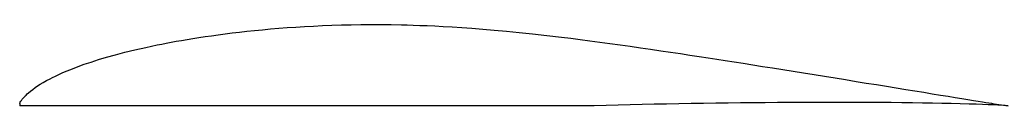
# Model space of a CAD drawing. Header units: metres. Extents: x 0 to 0.2, y 0 to 0.017.
import ezdxf

# ---------------------------------------------------------------- set-up
doc = ezdxf.new("R2010")
doc.units = ezdxf.units.M

msp = doc.modelspace()

# ---------------------------------------------------------------- linework, layer by layer
msp.add_line((0.11621, 0), (0, 0))
for points, knots in [([(0.00003, 0.00047), (0.00006, 0.00064), (0.00013, 0.0008), (0.00029, 0.00105), (0.00036, 0.00114), (0.00047, 0.00128), (0.00051, 0.00133), (0.00068, 0.00153), (0.00096, 0.00184), (0.00111, 0.00201), (0.00132, 0.00226), (0.00284, 0.00356), (0.00409, 0.00443), (0.00849, 0.00673), (0.01496, 0.00974), (0.03694, 0.0142), (0.05466, 0.01695), (0.08294, 0.0163), (0.09321, 0.01592), (0.11932, 0.01276), (0.13196, 0.01086), (0.15892, 0.00666), (0.19087, 0.0014), (0.19746, 0.00035), (0.19862, 0.00017), (0.19994, 0)], [-24.400184, -24.400184, -24.400184, -24.400184, -23.875498, -23.875498, -23.559699, -23.559699, -23.359157, -23.359157, -22.814413, -22.814413, -20.443323, -20.443323, -14.85593, -14.85593, -8.312799, -8.312799, -3.672258, -3.672258, -2.494266, -2.494266, -1.794003, -1.794003, -0.398721, -0.398721, 0, 0, 0, 0]), ([(0.19994, 0), (0.19838, 0.00011), (0.19603, 0.00022), (0.1826, 0.0006), (0.17151, 0.00075), (0.14261, 0.00058), (0.12889, 0.00033), (0.11621, 0)], [-10.859623, -10.859623, -10.859623, -10.859623, -9.126158, -9.126158, -5.027877, -5.027877, -1.624567, -1.624567, -1.624567, -1.624567])]:
    msp.add_open_spline(points, degree=3, knots=knots)
msp.add_open_spline([(0.00003, 0.00047), (0.00001, 0.00033), (-0.00001, 0.00016), (0, 0)], degree=3)

doc.saveas('drawing.dxf')
